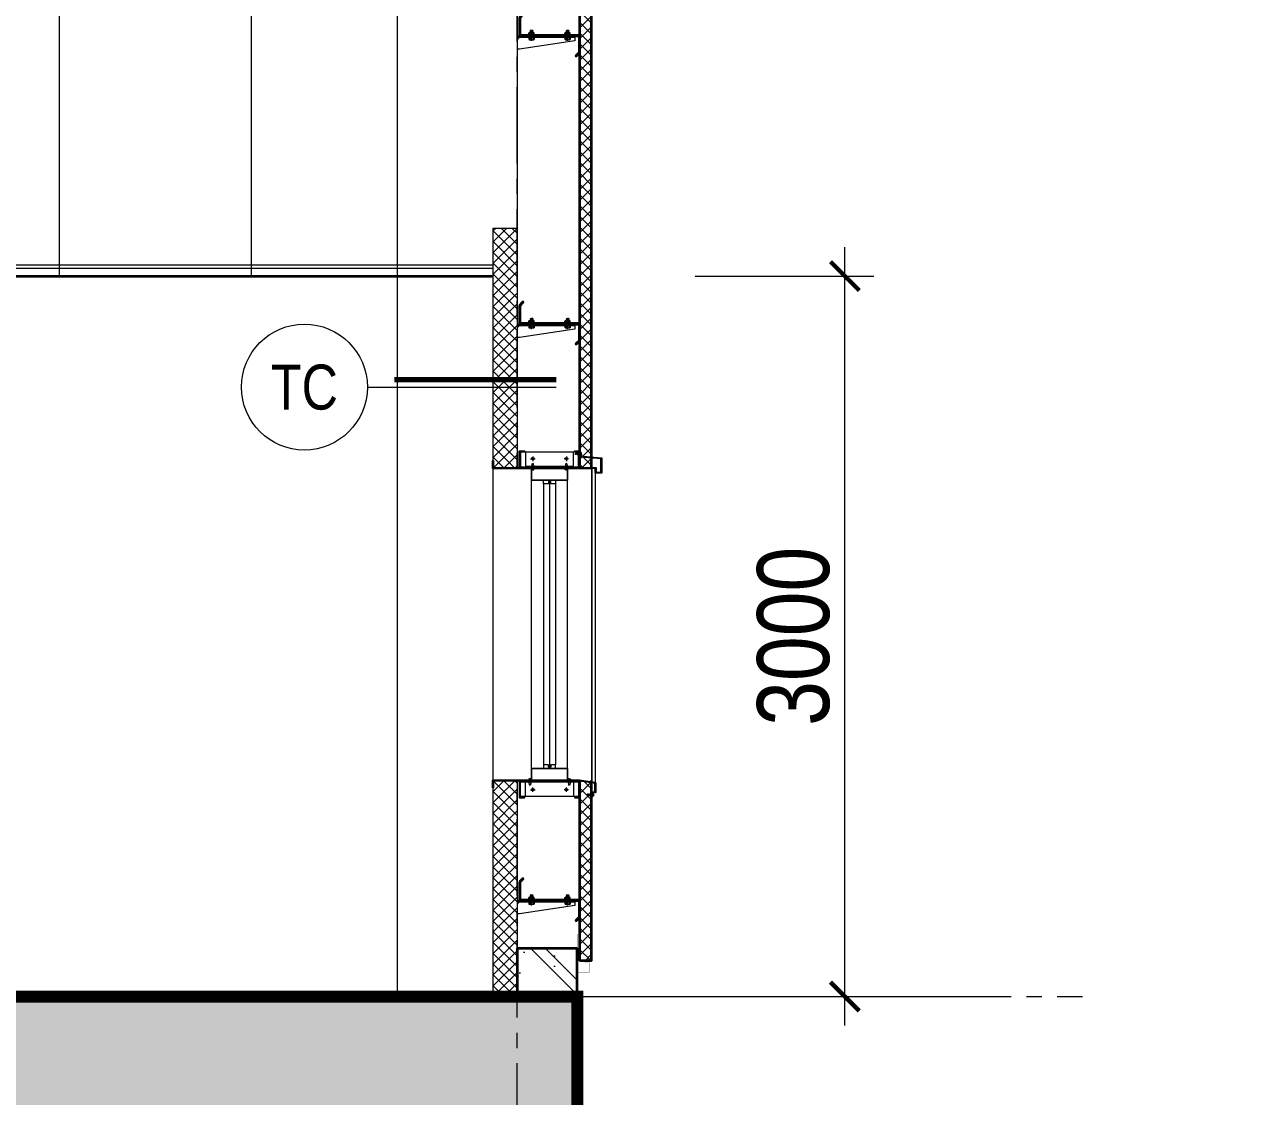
# Model space of a CAD drawing. Header units: millimetres. Extents: x -547695 to 905972, y -1055718 to 167349.
# Drawn here: x -515893 to -510768, y -926760 to -922298 of the extents above; entities that cross this region are included whole.
import ezdxf
from ezdxf.enums import TextEntityAlignment as Align
from ezdxf.xclip import XClip

# ---------------------------------------------------------------- set-up
doc = ezdxf.new("R2010")
doc.units = ezdxf.units.MM
doc.header["$XCLIPFRAME"] = 0
doc.linetypes.add('CENTER', pattern=[50.8, 31.75, -6.35, 6.35, -6.35])
doc.linetypes.add('DASHDOT', pattern=[25.4, 12.7, -6.35, 0, -6.35])
doc.layers.get('DEFPOINTS').update_dxf_attribs({"color": 1, "lineweight": 25})
for name, color, linetype in [('7a-Flashing_01', 1, 'Continuous'), ('A-TOLE', 152, 'Continuous'), ('XR-MC2$0$A-TOLE', 152, 'Continuous'), ('XR_MC C C$0$A-CONC', 2, 'Continuous'), ('XR_MC C C$0$A-PATT', 251, 'Continuous')]:
    doc.layers.add(name, color=color, linetype=linetype)
for name, color, linetype, lineweight in [('A-CONC', 2, 'Continuous', 35), ('A-DIMS', 8, 'Continuous', 9), ('A-FINE', 255, 'Continuous', 25), ('A-GRID', 250, 'CENTER', 15), ('A-HEVY', 111, 'Continuous', 35), ('A-LITE', 9, 'Continuous', 9), ('A-PATT', 252, 'Continuous', 9), ('A-SYMBOLS', 10, 'Continuous', 13), ('A-WALL', 12, 'Continuous', 13), ('A-WALL-INT', 31, 'Continuous', 9), ('Chi tiet cau tao tuong xay$0$(1-150)Truc tang 3-6$0$KT-Dim', 5, 'Continuous', 15), ('S-GRID-AXIS', 5, 'DASHDOT', 18)]:
    doc.layers.add(name, color=color, linetype=linetype, lineweight=lineweight)
doc.styles.add('VTK _ Arial_2.5 mm', font='arial.ttf', dxfattribs={"width": 0.8})
doc.styles.add('VTK_Arial', font='arial.ttf', dxfattribs={"width": 0.8})
doc.dimstyles.new('A-2.5-DIM120', dxfattribs={"dimscale": 120, "dimtxt": 2.5, "dimasz": 1, "dimexe": 1, "dimexo": 0, "dimgap": 0.5, "dimtad": 1, "dimdec": 0, "dimzin": 12, "dimdsep": 46, "dimtxsty": 'VTK_Arial', "dimblk": 'ARCHTICK', "dimcen": 0, "dimdle": 1, "dimclrd": 256, "dimclre": 256, "dimclrt": 7, "dimadec": 1, "dimazin": 3, "dimtfac": 1, "dimtdec": 0, "dimtmove": 0, "dimatfit": 2, "dimfxl": 20, "dimtfill": 1, "dimtolj": 1, "dimtzin": 0, "dimlwd": -1, "dimlwe": -1, "dimarcsym": 0})

# ---------------------------------------------------------------- blocks, each defined once
blk = doc.blocks.new('RE6UY')
at = {"layer": 'A-GRID', "ltscale": 10}
blk.add_lwpolyline([(0, -1731.3), (0, 10949.4)], dxfattribs=at)
blk = doc.blocks.new('E56U67')
at = {"layer": 'A-GRID', "ltscale": 10}
blk.add_lwpolyline([(-889.9, -5000), (36929.7, -5000)], dxfattribs=at)
blk = doc.blocks.new('_ARCHTICK')
at = {"color": 0, "linetype": 'ByBlock', "const_width": 0.15}
blk.add_lwpolyline([(-0.5, -0.5), (0.5, 0.5)], dxfattribs=at)
blk = doc.blocks.new('*D509')
at = {"layer": 'A-DIMS', "transparency": 16777216}
for p, q in [((-512477.5, -926464.7), (-512477.5, -923224.7)), ((-513100.2, -923344.7), (-512357.5, -923344.7)), ((-513100.2, -926344.7), (-512357.5, -926344.7))]:
    blk.add_line(p, q, dxfattribs=at)
at = {"layer": 'DEFPOINTS', "color": 0, "transparency": 16777216}
for p in [(-513100.2, -923344.7), (-512477.5, -923344.7), (-513100.2, -926344.7)]:
    blk.add_point(p, dxfattribs=at)
at = {"layer": 'A-DIMS', "transparency": 16777216, "xscale": 120, "yscale": 120, "zscale": 120}
for p, rotation in [((-512477.5, -923344.7), 90), ((-512477.5, -926344.7), 270)]:
    blk.add_blockref('_ARCHTICK', p, dxfattribs=dict(at, rotation=rotation))
at = {"layer": 'A-DIMS', "color": 7, "transparency": 16777216, "insert": (-512690.8, -924844.7), "char_height": 300, "attachment_point": 5, "rotation": 90, "style": 'VTK_Arial', "bg_fill": 3, "box_fill_scale": 1.1, "bg_fill_color": 257, "bg_fill_transparency": 0}
blk.add_mtext('\\A1;3000', dxfattribs=at)
blk = doc.blocks.new('*U716')
at = {"const_width": 0.3}
blk.add_lwpolyline([(14, 0.419), (5, 0.419)], dxfattribs=at)
blk.add_wipeout([(3.5, 0), (3.472, -0.439), (3.39, -0.87), (3.254, -1.288), (3.067, -1.686), (2.832, -2.057), (2.551, -2.396), (2.231, -2.697), (1.875, -2.955), (1.49, -3.167), (1.082, -3.329), (0.656, -3.438), (0.22, -3.493), (-0.22, -3.493), (-0.656, -3.438), (-1.082, -3.329), (-1.49, -3.167), (-1.875, -2.955), (-2.231, -2.697), (-2.551, -2.396), (-2.832, -2.057), (-3.067, -1.686), (-3.254, -1.288), (-3.39, -0.87), (-3.472, -0.439), (-3.5, 0), (-3.472, 0.439), (-3.39, 0.87), (-3.254, 1.288), (-3.067, 1.686), (-2.832, 2.057), (-2.551, 2.396), (-2.231, 2.697), (-1.875, 2.955), (-1.49, 3.167), (-1.082, 3.329), (-0.656, 3.438), (-0.22, 3.493), (0.22, 3.493), (0.656, 3.438), (1.082, 3.329), (1.49, 3.167), (1.875, 2.955), (2.231, 2.697), (2.551, 2.396), (2.832, 2.057), (3.067, 1.686), (3.254, 1.288), (3.39, 0.87), (3.472, 0.439)])
blk.add_lwpolyline([(3.5, 0), (14, 0)])
blk.add_circle((0, 0), 3.5)
at = {"color": 7, "style": 'VTK _ Arial_2.5 mm', "width": 0.8, "flags": 8}
blk.add_attdef('SYMBOL', text='', height=2.5, dxfattribs=at).set_placement((0, 0), align=Align.MIDDLE_CENTER)
blk = doc.blocks.new('ửgwg')
at = {"linetype": 'ByBlock'}
for points in [[(-7250, -1089.9), (-7250, -7193.1)], [(-6750, -2803.3), (-6750, -7193.1)], [(-7250, -7193.1), (-6750, -7193.1)]]:
    blk.add_lwpolyline(points, dxfattribs=at)
blk = doc.blocks.new('diem chan tole')
at = {"layer": '7a-Flashing_01', "const_width": 1}
blk.add_lwpolyline([(0, -40), (0, -50), (-50, -50), (-50, -10), (0, 0), (0, 110)], dxfattribs=at)
blk = doc.blocks.new('up goc')
at = {"layer": '7a-Flashing_01', "const_width": 0.499}
blk.add_lwpolyline([(-154.7, 0), (-139.7, 0), (-114.3, 30.7), (30.7, 30.7), (30.7, -114.3), (0, -139.7), (0, -154.7)], dxfattribs=at)
blk = doc.blocks.new('_ECU_M12')
at = {"layer": 'A-PATT'}
h = blk.add_hatch(color=256, dxfattribs=at)
h.dxf.hatch_style = 1
h.paths.add_polyline_path([(0, 10), (-8.2, 10, -0.176633), (-5.5, 9, -0.090415)])
h.paths.add_polyline_path([(8.2, 10), (0, 10, -0.090415), (5.5, 9, -0.176633)])
h = blk.add_hatch(color=256, dxfattribs=at)
h.dxf.hatch_style = 1
h.paths.add_polyline_path([(-5.5, 1, -0.176633), (-8.2, 0), (0, 0, -0.090415)])
h.paths.add_polyline_path([(5.5, 1, -0.090415), (0, 0), (8.2, 0, -0.176633)])
for p, q in [((-11, 1), (-11, 9)), ((-8.2, 10), (8.2, 10)), ((8.2, 0), (-8.2, 0)), ((-5.5, 1), (-5.5, 9)), ((5.5, 1), (5.5, 9)), ((11, 1), (11, 9))]:
    blk.add_line(p, q, dxfattribs=at)
for centre, radius, start, end in [((-8.2, 5.7), 4.26, 49.932, 130.068), ((-8.2, 4.3), 4.26, 229.932, 310.068), ((0, -5.5), 15.5, 69.3345, 110.6655), ((0, 15.5), 15.5, 249.3345, 290.6655), ((8.2, 5.7), 4.26, 49.932, 130.068), ((8.2, 4.3), 4.26, 229.932, 310.068)]:
    blk.add_arc(centre, radius, start, end, dxfattribs=at)
blk = doc.blocks.new('*U48')
h = blk.add_hatch(color=256)
h.dxf.hatch_style = 1
h.paths.add_polyline_path([(-0.2, -10, -0.086761), (-5.5, -9, -0.176633), (-8.2, -10)])
h.paths.add_polyline_path([(8.2, -10, -0.176633), (5.5, -9, -0.086761), (0.2, -10)])
for p, q in [((-11, 0), (-11, -9)), ((11, 0), (-11, 0)), ((-6, 19.9), (6, 19.9)), ((-5.1, 7.9), (-6, 7.3)), ((-6, 7.3), (-4.8, 6.3)), ((-4.8, 6.3), (-6, 5.5)), ((-6, 5.5), (-6, 2)), ((-6, 5.5), (3, 5.5)), ((-5.5, 0), (-5.5, -9)), ((-4.8, 29.3), (-5.4, 28.4)), ((-5.4, 28.4), (-4.8, 27.9)), ((-4.8, 29.3), (4.8, 29.3)), ((3, 5.5), (-4.8, 6.3)), ((0, 29), (0, 29.3)), ((4.8, 28.7), (0, 29)), ((4.8, 28.7), (4.8, 29.3)), ((4.8, 28.7), (6, 27.7)), ((6, 27.7), (4.8, 26.9)), ((4.8, 7.1), (6, 6.1)), ((5.5, 0), (5.5, -9)), ((6, 7.9), (6, 7.9)), ((6, 6.1), (6, 2)), ((11, 0), (11, -9)), ((-8.2, -10), (8.2, -10))]:
    blk.add_line(p, q)
blk.add_lwpolyline([(-12.5, 7.9), (12.5, 7.9), (12.5, 9.4, 0.414214), (12, 9.9), (-12, 9.9, 0.414214), (-12.5, 9.4)], format="xyb", close=True)
for points in [[(4.8, 26.9), (6, 25.9), (4.8, 25.1), (-4.8, 26.1), (-6, 27.1), (-4.8, 27.9)], [(4.8, 25.1), (6, 24.1), (4.8, 23.3), (-4.8, 24.3), (-6, 25.3), (-4.8, 26.1)], [(4.8, 23.3), (6, 22.3), (4.8, 21.5), (-4.8, 22.5), (-6, 23.5), (-4.8, 24.3)]]:
    blk.add_lwpolyline(points, close=True)
for points in [[(3, 19.9), (-4.8, 20.7), (-6, 21.7), (-4.8, 22.5), (4.8, 21.5), (6, 20.5), (5.1, 19.9)], [(-6, 19.9), (-4.8, 20.7), (3, 19.9)], [(6, 7.9), (6, 7.9), (4.8, 7.1), (-3.1, 7.9)]]:
    blk.add_lwpolyline(points)
for centre, radius, start, end in [((-8, 2), 2, 270, 0), ((8, 2), 2, 180, 270), ((-8.2, -5.7), 4.26, 229.932, 310.068), ((0, 5.5), 15.5, 249.2986, 290.7014), ((8.2, -5.7), 4.26, 229.932, 310.068)]:
    blk.add_arc(centre, radius, start, end)
at = {"layer": 'S-GRID-AXIS', "color": 250}
blk.add_line((0, -15), (0, 32), dxfattribs=at)
blk.add_blockref('_ECU_M12', (0, 9.9))
blk = doc.blocks.new('*U47')
h = blk.add_hatch(color=256)
h.dxf.hatch_style = 1
h.paths.add_polyline_path([(-0.2, -10, -0.086761), (-5.5, -9, -0.176633), (-8.2, -10)])
h.paths.add_polyline_path([(8.2, -10, -0.176633), (5.5, -9, -0.086761), (0.2, -10)])
for p, q in [((-11, 0), (-11, -9)), ((11, 0), (-11, 0)), ((-6, 19.9), (6, 19.9)), ((-5.1, 7.9), (-6, 7.3)), ((-6, 7.3), (-4.8, 6.3)), ((-4.8, 6.3), (-6, 5.5)), ((-6, 5.5), (-6, 2)), ((-6, 5.5), (3, 5.5)), ((-5.5, 0), (-5.5, -9)), ((-4.8, 29.3), (-5.4, 28.4)), ((-5.4, 28.4), (-4.8, 27.9)), ((-4.8, 29.3), (4.8, 29.3)), ((3, 5.5), (-4.8, 6.3)), ((0, 29), (0, 29.3)), ((4.8, 28.7), (0, 29)), ((4.8, 28.7), (4.8, 29.3)), ((4.8, 28.7), (6, 27.7)), ((6, 27.7), (4.8, 26.9)), ((4.8, 7.1), (6, 6.1)), ((5.5, 0), (5.5, -9)), ((6, 7.9), (6, 7.9)), ((6, 6.1), (6, 2)), ((11, 0), (11, -9)), ((-8.2, -10), (8.2, -10))]:
    blk.add_line(p, q)
blk.add_lwpolyline([(-12.5, 7.9), (12.5, 7.9), (12.5, 9.4, 0.414214), (12, 9.9), (-12, 9.9, 0.414214), (-12.5, 9.4)], format="xyb", close=True)
for points in [[(4.8, 26.9), (6, 25.9), (4.8, 25.1), (-4.8, 26.1), (-6, 27.1), (-4.8, 27.9)], [(4.8, 25.1), (6, 24.1), (4.8, 23.3), (-4.8, 24.3), (-6, 25.3), (-4.8, 26.1)], [(4.8, 23.3), (6, 22.3), (4.8, 21.5), (-4.8, 22.5), (-6, 23.5), (-4.8, 24.3)]]:
    blk.add_lwpolyline(points, close=True)
for points in [[(3, 19.9), (-4.8, 20.7), (-6, 21.7), (-4.8, 22.5), (4.8, 21.5), (6, 20.5), (5.1, 19.9)], [(-6, 19.9), (-4.8, 20.7), (3, 19.9)], [(6, 7.9), (6, 7.9), (4.8, 7.1), (-3.1, 7.9)]]:
    blk.add_lwpolyline(points)
for centre, radius, start, end in [((-8, 2), 2, 270, 0), ((8, 2), 2, 180, 270), ((-8.2, -5.7), 4.26, 229.932, 310.068), ((0, 5.5), 15.5, 249.2986, 290.7014), ((8.2, -5.7), 4.26, 229.932, 310.068)]:
    blk.add_arc(centre, radius, start, end)
at = {"layer": 'S-GRID-AXIS', "color": 250}
blk.add_line((0, -15), (0, 32), dxfattribs=at)
blk.add_blockref('_ECU_M12', (0, 9.9))
blk = doc.blocks.new('BXG')
blk.add_lwpolyline([(-78, 10), (0, 10), (0, 258.1), (69.3, 258.1), (82.9, 244.5), (84.2, 245.9), (70.1, 260), (-1.9, 260), (-1.9, 11.9), (-77.2, 11.9), (-90.8, 25.5), (-92.1, 24.1)], close=True)
at = {"layer": 'A-PATT', "ltscale": 2.5}
for points in [[(6, 0), (0, 0), (0, 240), (6, 240)], [(16, 0), (6, 10), (6, 240), (21, 240), (56, 10), (56, 0)]]:
    blk.add_lwpolyline(points, close=True, dxfattribs=at)
at = {"layer": 'A-PATT', "ltscale": 2.5, "rotation": 90}
for name, p in [('*U47', (6, 210)), ('*U48', (6, 60))]:
    blk.add_blockref(name, p, dxfattribs=at)
blk = doc.blocks.new('3g3g')
at = {"layer": 'A-PATT', "ltscale": 5}
h = blk.add_hatch(dxfattribs=at)
h.set_pattern_fill('ANSI37', color=256, scale=15)
h.set_pattern_definition([(45, (-1962650.166, -626737.69), (-33.6759605, 33.6759605), []), (135, (-1962650.166, -626737.69), (-33.6759605, -33.6759605), [])])
h.paths.add_polyline_path([(50250, 18450), (-60, 18450), (-60, 18500), (50250, 18500)])
at = {"layer": 'A-PATT'}
h = blk.add_hatch(dxfattribs=at)
h.set_pattern_fill('ANSI37', color=256, scale=10)
h.set_pattern_definition([(45, (-417346.407, 321578.19), (-22.4506403, 22.4506403), []), (135, (-417346.407, 321578.19), (-22.4506403, -22.4506403), [])])
h.paths.add_polyline_path([(-10, 150), (-60, 150), (-60, 18450), (-10, 18450)])
h = blk.add_hatch(dxfattribs=at)
h.set_pattern_fill('BT-01', color=256, scale=50, style=0, double=1, pattern_type=2)
h.set_pattern_definition([(50, (65941.9, -196849.32), (358.6301, -31.37607), [37.5, -412.5]), (355, (65941.9, -196849.32), (-69.37567, 376.09607), [30, -330]), (100.4514, (65971.8, -196851.94), (289.2547, 344.7198), [31.8701, -350.57106]), (46.1842, (65941.9, -196749.32), (533.6205, -82.7595), [56.25, -618.75]), (96.6356, (65986.37, -196756.2), (467.3314, 487.059), [47.8051, -525.8565]), (351.1842, (65941.9, -196749.3), (467.331, 487.0593), [45, -495]), (21, (65991.9, -196774.32), (298.45353, -201.30945), [37.5, -412.5]), (326, (65991.9, -196774.32), (121.65767, 362.575), [30, -330]), (71.4514, (66016.77, -196791.1), (420.1113, 161.26525), [31.8701, -350.57106]), (37.5, (65941.9, -196849.32), (6.07993, 166.44693), [0, -326, 0, -335, 0, -331.25]), (7.5, (65941.9, -196849.32), (131.53477, 197.20586), [0, -191, 0, -318.5, 0, -126.25]), (327.5, (65830.4, -196849.32), (266.91122, -11.27744), [0, -125, 0, -390, 0, -517.5]), (317.5, (65780.4, -196849.32), (291.59308, 50.0525), [0, -162.5, 0, -259, 0, -367.5]), (45, (65941.9, -196849.32), (-150.2602, 150.2602), []), (45, (65941.9, -196788.07), (-150.2602, 150.2602), [])])
h.paths.add_polyline_path([(250, 200), (250, 0), (0, 0), (0, 200)])
blk.add_lwpolyline([(-10, 150), (-60, 150), (-60, 18450), (-10, 18450)], close=True)
at = {"layer": 'A-PATT', "ltscale": 0.3}
for points in [[(50250, 18450), (250, 18450)], [(250, 0), (250, 18450)], [(50250, 18200), (250, 18200)]]:
    blk.add_lwpolyline(points, dxfattribs=at)
at = {"layer": 'A-WALL'}
blk.add_lwpolyline([(250, 0), (0, 0), (0, 200), (250, 200)], close=True, dxfattribs=at)
at = {"layer": 'XR-MC2$0$A-TOLE'}
blk.add_lwpolyline([(50250, 18450), (-60, 18450), (-60, 18500), (50250, 18500)], close=True, dxfattribs=at)
at = {"rotation": 90.00000000000001}
blk.add_blockref('up goc', (-60, 18500), dxfattribs=at)
at = {"layer": 'A-FINE'}
blk.add_blockref('diem chan tole', (0, 150), dxfattribs=at)
at = {"layer": 'A-HEVY', "xscale": -1, "rotation": 89.99999999999997}
for p in [(250, 18400), (250, 17200), (250, 16000), (250, 14800), (250, 13600), (250, 12400), (250, 11200), (250, 10000), (250, 8800), (250, 7600), (250, 6400), (250, 5200), (250, 4000), (250, 2800), (250, 1600), (250, 400)]:
    blk.add_blockref('BXG', p, dxfattribs=at)
blk = doc.blocks.new('zw$C622')
blk.add_blockref('ửgwg', (7500, 7193.1))
at = {"layer": 'A-HEVY', "ltscale": 0.3}
ref = blk.add_blockref('3g3g', (0, 0), dxfattribs=at)
XClip(ref).set_block_clipping_path([(-60.999995864, -0.0000000836), (249.999999847, 5773.2162310344)])
blk = doc.blocks.new('XR_MC C C$0$12-14x20 HWFS')
for p, q in [((-25.4, -3), (-25.4, 3)), ((-21.3, 1.9), (-24.4, 1.9)), ((-21.3, 4.1), (-20.7, 6.6)), ((-18.1, 1.7), (-18.7, 1.7)), ((-18.1, 1.7), (-17.7, 2.4)), ((-17.6, -1.7), (-18.1, 1.7)), ((-17, -2.4), (-17.7, 2.4)), ((-17.7, 2.4), (-17.1, 1.7)), ((-16.5, -1.7), (-17.1, 1.7)), ((-16.2, 1.7), (-17.1, 1.7)), ((-16.2, 1.7), (-15.8, 2.4)), ((-15.7, -1.7), (-16.2, 1.7)), ((-15.1, -2.4), (-15.8, 2.4)), ((-15.8, 2.4), (-15.2, 1.7)), ((-14.7, -1.7), (-15.2, 1.7)), ((-14.4, 1.7), (-15.2, 1.7)), ((-14.4, 1.7), (-14, 2.4)), ((-13.9, -1.7), (-14.4, 1.7)), ((-13.3, -2.4), (-14, 2.4)), ((-14, 2.4), (-13.4, 1.7)), ((-12.9, -1.7), (-13.4, 1.7)), ((-12.6, 1.7), (-13.4, 1.7)), ((-12.6, 1.7), (-12.2, 2.4)), ((-12.1, -1.7), (-12.6, 1.7)), ((-11.5, -2.4), (-12.2, 2.4)), ((-12.2, 2.4), (-11.6, 1.7)), ((-10.8, 1.7), (-11.6, 1.7)), ((-11, -1.7), (-11.6, 1.7)), ((-10.8, 1.7), (-10.4, 2.4)), ((-10.3, -1.7), (-10.8, 1.7)), ((-9.7, -2.4), (-10.4, 2.4)), ((-10.4, 2.4), (-9.8, 1.7)), ((-9, 1.7), (-9.8, 1.7)), ((-9.2, -1.7), (-9.8, 1.7)), ((-7.9, -2.4), (-8.6, 2.4)), ((-7.2, 1.7), (-8, 1.7)), ((-7.2, 1.7), (-6.8, 2.4)), ((-6.7, -1.7), (-7.2, 1.7)), ((-6.1, -2.4), (-6.8, 2.4)), ((-6.8, 2.4), (-6.2, 1.7)), ((-5.6, -1.7), (-6.2, 1.7)), ((-5.3, 1.4), (-1.7, 1.4)), ((-1.7, 1.4), (0, 0)), ((-1.7, -1.4), (0, 0)), ((-21.3, -1.9), (-24.4, -1.9)), ((-20.7, -6.7), (-21.3, -4.1)), ((-17.6, -1.7), (-18.7, -1.7)), ((-17.6, -1.7), (-17, -2.4)), ((-17, -2.4), (-16.5, -1.7)), ((-15.7, -1.7), (-16.6, -1.7)), ((-15.7, -1.7), (-15.1, -2.4)), ((-15.1, -2.4), (-14.7, -1.7)), ((-13.9, -1.7), (-14.7, -1.7)), ((-13.9, -1.7), (-13.3, -2.4)), ((-13.3, -2.4), (-12.9, -1.7)), ((-12.1, -1.7), (-12.9, -1.7)), ((-12.1, -1.7), (-11.5, -2.4)), ((-11.5, -2.4), (-11, -1.7)), ((-10.3, -1.7), (-11, -1.7)), ((-10.3, -1.7), (-9.7, -2.4)), ((-9.7, -2.4), (-9.2, -1.7)), ((-8.5, -1.7), (-9.2, -1.7)), ((-6.7, -1.7), (-7.4, -1.7)), ((-6.7, -1.7), (-6.1, -2.4)), ((-6.1, -2.4), (-5.6, -1.7)), ((-5.1, -1.4), (-1.7, -1.4))]:
    blk.add_line(p, q)
for points in [[(-21.3, 1.9), (-24.4, 1.9, -0.414214), (-25.4, 2.9), (-25.4, 3.1, -0.414214), (-24.4, 4.1), (-21.3, 4.1), (-21.3, 0)], [(-21.3, -1.9), (-24.4, -1.9, 0.414214), (-25.4, -2.9), (-25.4, -3.1, 0.414214), (-24.4, -4.1), (-21.3, -4.1), (-21.3, 0)]]:
    blk.add_lwpolyline(points, format="xyb")
for points in [[(-20.7, -6.7), (-20.7, 6.6), (-20, 6.6), (-20, -6.7)], [(-18.7, -4.1), (-18.7, 4.1), (-20, 4.1), (-20, -4.1)]]:
    blk.add_lwpolyline(points, close=True)
at = {"ltscale": 100}
blk.add_lwpolyline([(-8.6, 2.4), (-9, 1.7), (-8.5, -1.7), (-7.9, -2.4), (-7.4, -1.7), (-8, 1.7)], close=True, dxfattribs=at)
for centre, radius, start, end in [((-24.4, 0.9), 1, 90, 180), ((-5.3, 2.9), 1.47, 234.6943, 269.0006), ((-24.4, -0.9), 1, 180, 270), ((-5.1, -2.2), 0.739, 89.3021, 139.9159)]:
    blk.add_arc(centre, radius, start, end)
at = {"lineweight": 20}
for points in [[(-6, 0.7), (-5.4, 0.8), (-4.2, 0.7), (-3.7, 0.4)], [(-3.7, 0.3), (-4.2, 0.6), (-5.3, 0.6), (-6, 0.6)], [(-3.7, 0.4), (-3.3, 0.2), (-2.8, -0.1), (-2.4, -0.2)], [(-2.4, -0.4), (-2.9, -0.2), (-3.3, 0), (-3.7, 0.3)], [(-2.4, -0.2), (-2.1, -0.3), (-1.8, -0.5), (0, 0)], [(0, 0), (-1.8, -0.7), (-2.1, -0.5), (-2.4, -0.4)], [(-1.8, -0.4), (-1.6, -0.4), (0, 0), (0, 0)], [(-3.3, -1), (-3.5, -1), (-5, -0.9), (-5.8, -0.9)], [(-3, -1.4), (-3, -1.4), (-3, -1.1), (-3.3, -1)], [(-2.4, -0.3), (-2.4, -0.3), (-2, -0.5), (-1.8, -0.4)]]:
    blk.add_open_spline(points, degree=3, dxfattribs=at)
blk.add_wipeout([(-8, 1.7), (-7.4, -1.7), (-7.9, -2.4), (-8.5, -1.7), (-9, 1.7), (-8.6, 2.4)])
blk = doc.blocks.new('12-14x20 HWFS')
at = {"layer": 'A-FINE'}
for p, q in [((-25.4, -3), (-25.4, 3)), ((-21.3, 1.9), (-24.4, 1.9)), ((-21.3, 4.1), (-20.7, 6.6)), ((-18.1, 1.7), (-18.7, 1.7)), ((-18.1, 1.7), (-17.7, 2.4)), ((-17.6, -1.7), (-18.1, 1.7)), ((-17, -2.4), (-17.7, 2.4)), ((-17.7, 2.4), (-17.1, 1.7)), ((-16.5, -1.7), (-17.1, 1.7)), ((-16.2, 1.7), (-17.1, 1.7)), ((-16.2, 1.7), (-15.8, 2.4)), ((-15.7, -1.7), (-16.2, 1.7)), ((-15.1, -2.4), (-15.8, 2.4)), ((-15.8, 2.4), (-15.2, 1.7)), ((-14.7, -1.7), (-15.2, 1.7)), ((-14.4, 1.7), (-15.2, 1.7)), ((-14.4, 1.7), (-14, 2.4)), ((-13.9, -1.7), (-14.4, 1.7)), ((-13.3, -2.4), (-14, 2.4)), ((-14, 2.4), (-13.4, 1.7)), ((-12.9, -1.7), (-13.4, 1.7)), ((-12.6, 1.7), (-13.4, 1.7)), ((-12.6, 1.7), (-12.2, 2.4)), ((-12.1, -1.7), (-12.6, 1.7)), ((-11.5, -2.4), (-12.2, 2.4)), ((-12.2, 2.4), (-11.6, 1.7)), ((-10.8, 1.7), (-11.6, 1.7)), ((-11, -1.7), (-11.6, 1.7)), ((-10.8, 1.7), (-10.4, 2.4)), ((-10.3, -1.7), (-10.8, 1.7)), ((-9.7, -2.4), (-10.4, 2.4)), ((-10.4, 2.4), (-9.8, 1.7)), ((-9, 1.7), (-9.8, 1.7)), ((-9.2, -1.7), (-9.8, 1.7)), ((-9, 1.7), (-8.6, 2.4)), ((-8.5, -1.7), (-9, 1.7)), ((-7.9, -2.4), (-8.6, 2.4)), ((-8.6, 2.4), (-8, 1.7)), ((-7.2, 1.7), (-8, 1.7)), ((-7.4, -1.7), (-8, 1.7)), ((-7.2, 1.7), (-6.8, 2.4)), ((-6.7, -1.7), (-7.2, 1.7)), ((-6.1, -2.4), (-6.8, 2.4)), ((-6.8, 2.4), (-6.2, 1.7)), ((-5.6, -1.7), (-6.2, 1.7)), ((-5.3, 1.4), (-1.7, 1.4)), ((-1.7, 1.4), (0, 0)), ((-1.7, -1.4), (0, 0)), ((-21.3, -1.9), (-24.4, -1.9)), ((-20.7, -6.7), (-21.3, -4.1)), ((-17.6, -1.7), (-18.7, -1.7)), ((-17.6, -1.7), (-17, -2.4)), ((-17, -2.4), (-16.5, -1.7)), ((-15.7, -1.7), (-16.6, -1.7)), ((-15.7, -1.7), (-15.1, -2.4)), ((-15.1, -2.4), (-14.7, -1.7)), ((-13.9, -1.7), (-14.7, -1.7)), ((-13.9, -1.7), (-13.3, -2.4)), ((-13.3, -2.4), (-12.9, -1.7)), ((-12.1, -1.7), (-12.9, -1.7)), ((-12.1, -1.7), (-11.5, -2.4)), ((-11.5, -2.4), (-11, -1.7)), ((-10.3, -1.7), (-11, -1.7)), ((-10.3, -1.7), (-9.7, -2.4)), ((-9.7, -2.4), (-9.2, -1.7)), ((-8.5, -1.7), (-9.2, -1.7)), ((-8.5, -1.7), (-7.9, -2.4)), ((-7.9, -2.4), (-7.4, -1.7)), ((-6.7, -1.7), (-7.4, -1.7)), ((-6.7, -1.7), (-6.1, -2.4)), ((-6.1, -2.4), (-5.6, -1.7)), ((-5.1, -1.4), (-1.7, -1.4))]:
    blk.add_line(p, q, dxfattribs=at)
for points in [[(-21.3, 1.9), (-24.4, 1.9, -0.414214), (-25.4, 2.9), (-25.4, 3.1, -0.414214), (-24.4, 4.1), (-21.3, 4.1), (-21.3, 0)], [(-21.3, -1.9), (-24.4, -1.9, 0.414214), (-25.4, -2.9), (-25.4, -3.1, 0.414214), (-24.4, -4.1), (-21.3, -4.1), (-21.3, 0)]]:
    blk.add_lwpolyline(points, format="xyb", dxfattribs=at)
for points in [[(-20.7, -6.7), (-20.7, 6.6), (-20, 6.6), (-20, -6.7)], [(-18.7, -4.1), (-18.7, 4.1), (-20, 4.1), (-20, -4.1)]]:
    blk.add_lwpolyline(points, close=True, dxfattribs=at)
for centre, radius, start, end in [((-24.4, 0.9), 1, 90, 180), ((-5.3, 2.9), 1.47, 234.6943, 269.0006), ((-24.4, -0.9), 1, 180, 270), ((-5.1, -2.2), 0.739, 89.3021, 139.9159)]:
    blk.add_arc(centre, radius, start, end, dxfattribs=at)
at = {"layer": 'A-FINE', "lineweight": 20}
for points in [[(-6, 0.7), (-5.4, 0.8), (-4.2, 0.7), (-3.7, 0.4)], [(-3.7, 0.3), (-4.2, 0.6), (-5.3, 0.6), (-6, 0.6)], [(-3.7, 0.4), (-3.3, 0.2), (-2.8, -0.1), (-2.4, -0.2)], [(-2.4, -0.4), (-2.9, -0.2), (-3.3, 0), (-3.7, 0.3)], [(-2.4, -0.2), (-2.1, -0.3), (-1.8, -0.5), (0, 0)], [(0, 0), (-1.8, -0.7), (-2.1, -0.5), (-2.4, -0.4)], [(-1.8, -0.4), (-1.6, -0.4), (0, 0), (0, 0)], [(-3.3, -1), (-3.5, -1), (-5, -0.9), (-5.8, -0.9)], [(-3, -1.4), (-3, -1.4), (-3, -1.1), (-3.3, -1)], [(-2.4, -0.3), (-2.4, -0.3), (-2, -0.5), (-1.8, -0.4)]]:
    blk.add_open_spline(points, degree=3, dxfattribs=at)
blk = doc.blocks.new('zw$CD33')
for points in [[(0, 1300), (0, 1250), (150, 1250), (150, 1300)], [(0, 1250), (0, 1300), (150, 1300), (150, 1250)], [(100, 1250), (100, 1235), (80, 1235), (80, 1245), (70, 1245), (70, 1235), (50, 1235), (50, 1250)], [(100, 50), (100, 65), (80, 65), (80, 55), (70, 55), (70, 65), (50, 65), (50, 50)], [(0, 0), (0, 50), (150, 50), (150, 0)], [(0, 50), (0, 0), (150, 0), (150, 50)]]:
    blk.add_lwpolyline(points, close=True)
for points in [[(0, 50), (0, 650), (0, 1250)], [(50, 1235), (50, 650), (50, 65)], [(100, 1235), (100, 650), (100, 65)], [(150, 50), (150, 650), (150, 1250)]]:
    blk.add_lwpolyline(points)
blk.add_lwpolyline([(75, 1245, 5, 5, 0), (75, 650, 5, 5, 0), (75, 55, 0, 0, 0)], format="xyseb")
blk = doc.blocks.new('etuiy6y')
at = {"layer": 'A-LITE'}
for p, q in [((314.3, 39), (295.7, 39)), ((305, 48.3), (305, 29.7)), ((165, -1348.3), (165, -1329.7)), ((305, -1348.3), (305, -1329.7)), ((155.7, -1339), (174.3, -1339)), ((314.3, -1339), (295.7, -1339))]:
    blk.add_line(p, q, dxfattribs=at)
for centre in [(305, 39), (165, -1339), (305, -1339)]:
    blk.add_circle(centre, 5, dxfattribs=at)
at = {"layer": 'XR_MC C C$0$A-PATT', "xscale": -0.9999977369280366, "yscale": 0.9999977369280366, "zscale": 0.9999977369280366}
blk.add_blockref('12-14x20 HWFS', (341.3, 59.7, -1), dxfattribs=at)
at = {"layer": 'XR_MC C C$0$A-PATT', "xscale": 0.9999977369280366, "yscale": 0.9999977369280366, "zscale": 0.9999977369280366, "rotation": 180}
blk.add_blockref('12-14x20 HWFS', (391, -1360.4), dxfattribs=at)
blk.add_wipeout([(0, 0), (410, 0), (410, -1300), (0, -1300)]).dxf.layer = 'A-PATT'
at = {"layer": 'A-LITE'}
blk.add_line((335, -1307), (135, -1307), dxfattribs=at)
blk.add_lwpolyline([(335, -1367), (135, -1367), (135, -1304), (335, -1304)], close=True, dxfattribs=at)
at = {"layer": 'A-PATT'}
blk.add_lwpolyline([(0, 0), (410, 0), (410, -1307.3), (360, -1300), (0, -1300)], close=True, dxfattribs=at)
blk.add_lwpolyline([(426, -1349.7), (426, 1)], dxfattribs=at)
at = {"layer": 'XR_MC C C$0$A-CONC'}
for points in [[(357, 4), (357, 68), (340, 68), (340, 71), (360, 71), (360, 1), (110, 1), (110, 71), (130, 71), (130, 68), (113, 68), (113, 4)], [(357, -1304), (357, -1368), (340, -1368), (340, -1371), (360, -1371), (360, -1301), (110, -1301), (110, -1371), (130, -1371), (130, -1368), (113, -1368), (113, -1304)]]:
    blk.add_lwpolyline(points, close=True, dxfattribs=at)
at = {"layer": 'XR_MC C C$0$A-PATT', "xscale": -1}
for p, rotation in [((165, 20), 270), ((153.2, -1320), 89.99999999999987)]:
    blk.add_blockref('XR_MC C C$0$12-14x20 HWFS', p, dxfattribs=dict(at, rotation=rotation))
at = {"layer": 'XR_MC C C$0$A-PATT', "rotation": 270.0000000000001}
blk.add_blockref('XR_MC C C$0$12-14x20 HWFS', (316.8, -1320), dxfattribs=at)
at = {"layer": 'A-LITE'}
for p, q in [((335, 7), (135, 7)), ((155.7, 39), (174.3, 39)), ((165, 48.3), (165, 29.7))]:
    blk.add_line(p, q, dxfattribs=at)
blk.add_lwpolyline([(335, 67), (135, 67), (135, 4), (335, 4)], close=True, dxfattribs=at)
blk.add_circle((165, 39), 5, dxfattribs=at)
at = {"layer": 'A-TOLE', "color": 1, "ltscale": 0.1}
blk.add_lwpolyline([(-1, -1331), (-1, -1300), (360, -1300), (426, -1309.7), (426, -1349.7), (411, -1349.7), (411, -1369.8), (410, -1369.8), (410, -1348.7), (425, -1348.7), (425, -1310.5), (359.9, -1301), (0, -1301), (0, -1331)], close=True, dxfattribs=at)
at = {"layer": 'XR_MC C C$0$A-PATT', "xscale": -1, "rotation": 270}
blk.add_blockref('XR_MC C C$0$12-14x20 HWFS', (305, 20), dxfattribs=at)
at = {"layer": 'A-TOLE', "color": 1, "ltscale": 0.1}
blk.add_lwpolyline([(361, 69.2), (361, 49), (451, 41), (451, -19), (426, -19), (426, 0), (360, 0), (-1, 0), (-1, 31), (0, 31), (0, 1), (360, 1), (427, 1), (427, -18), (450, -18), (450, 40.1), (360, 48.1), (360, 69.2)], close=True, dxfattribs=at)
at = {"layer": 'A-PATT'}
blk.add_blockref('zw$CD33', (160, -1300), dxfattribs=at)

msp = doc.modelspace()

# ---------------------------------------------------------------- block references
at = {"layer": 'A-HEVY'}
msp.add_blockref('RE6UY', (-513841.9, -928256.7), dxfattribs=at)

# ---------------------------------------------------------------- next in the draw order: block references
at = {"layer": 'A-PATT', "xscale": -1}
msp.add_blockref('zw$C622', (-513591.9, -926344.7), dxfattribs=at)

# ---------------------------------------------------------------- next in the draw order: block references
at = {"layer": 'A-HEVY'}
ref = msp.add_blockref('E56U67', (-533564.1, -921344.7), dxfattribs=at)
XClip(ref).set_block_clipping_path([(-1049.2396710984, -6490.8559245806), (22076.4773596484, 4136.6074259377)])

# ---------------------------------------------------------------- next in the draw order: hatches: boundary and pattern name
at = {"layer": 'A-PATT', "transparency": 33554620}
h = msp.add_hatch(dxfattribs=at)
h.set_pattern_fill('ANSI37', color=256, scale=10)
h.set_pattern_definition([(45, (-513941.883, -926344.66), (-22.45064, 22.45064), []), (135, (-513941.883, -926344.66), (-22.45064, -22.45064), [])])
h.paths.add_polyline_path([(-513841.9, -926344.7), (-513941.9, -926344.7), (-513941.9, -923144.7), (-513841.9, -923144.7)])
h = msp.add_hatch(dxfattribs=at)
h.set_pattern_fill('HOUND', color=250, scale=30, angle=90)
h.set_pattern_definition([(90, (-511487.612, -942168.45), (-47.625, 190.5), [762, -381]), (180, (-511487.612, -942168.45), (190.5, -47.625), [762, -381])])
h.paths.add_polyline_path([(-511487.6, -927835.5), (-511487.6, -926844.7), (-513591.9, -926844.7), (-513591.9, -926344.7), (-528591.9, -926344.7), (-528591.9, -926844.7), (-529944.6, -926844.7), (-529944.6, -927835.5)])

# ---------------------------------------------------------------- next in the draw order: linework, layer by layer
at = {"layer": 'A-CONC'}
msp.add_lwpolyline([(-513591.9, -926344.7), (-513591.9, -926144.7), (-513841.9, -926144.7), (-513841.9, -926344.7)], close=True, dxfattribs=at)
at = {"layer": 'A-CONC', "const_width": 50}
msp.add_lwpolyline([(-529944.6, -926844.7), (-528591.9, -926844.7), (-528591.9, -926344.7), (-513591.9, -926344.7), (-513591.9, -926844.7), (-511487.6, -926844.7)], dxfattribs=at)
at = {"layer": 'A-HEVY', "ltscale": 10}
msp.add_lwpolyline([(-519881.9, -923344.7), (-513941.9, -923344.7)], dxfattribs=at)
at = {"layer": 'A-PATT'}
for points in [[(-515748.5, -923344.7), (-515748.5, -920100.9)], [(-514948.5, -923344.7), (-514948.5, -920164.9)]]:
    msp.add_lwpolyline(points, dxfattribs=at)
at = {"layer": 'A-PATT', "ltscale": 10}
for points in [[(-519881.9, -923298), (-513941.9, -923298)], [(-519881.9, -923311.3), (-513941.9, -923311.3)]]:
    msp.add_lwpolyline(points, dxfattribs=at)
at = {"layer": 'A-WALL-INT'}
msp.add_lwpolyline([(-513841.9, -926344.7), (-513941.9, -926344.7), (-513941.9, -923144.7), (-513841.9, -923144.7)], close=True, dxfattribs=at)
at = {"layer": 'Chi tiet cau tao tuong xay$0$(1-150)Truc tang 3-6$0$KT-Dim'}
msp.add_lwpolyline([(-514341.9, -926344.7), (-511976.3, -926344.7)], dxfattribs=at)

# ---------------------------------------------------------------- next in the draw order: block references
at = {"layer": 'A-SYMBOLS', "xscale": 74.91082045184334, "yscale": 74.91082045184334, "zscale": 74.91082045184334}
msp.add_blockref('*U716', (-514728, -923807.1), dxfattribs=at).add_auto_attribs({'SYMBOL': 'TC'})

# ---------------------------------------------------------------- next in the draw order: dimensions: what is measured, and where the dimension line sits
at = {"layer": 'A-DIMS'}
dim = msp.add_linear_dim(base=(-512477.5, -923344.7), p1=(-513100.2, -926344.7), p2=(-513100.2, -923344.7), angle=90, dimstyle='A-2.5-DIM120', override={"dimpost": '\\X'}, dxfattribs=at)
dim.commit()
dim.dimension.update_dxf_attribs({"geometry": '*D509', "text_midpoint": (-512690.8, -924844.7)})

# ---------------------------------------------------------------- next in the draw order: block references
at = {"layer": 'A-HEVY'}
msp.add_blockref('etuiy6y', (-513941.9, -924144.7), dxfattribs=at)

doc.saveas('drawing.dxf')
